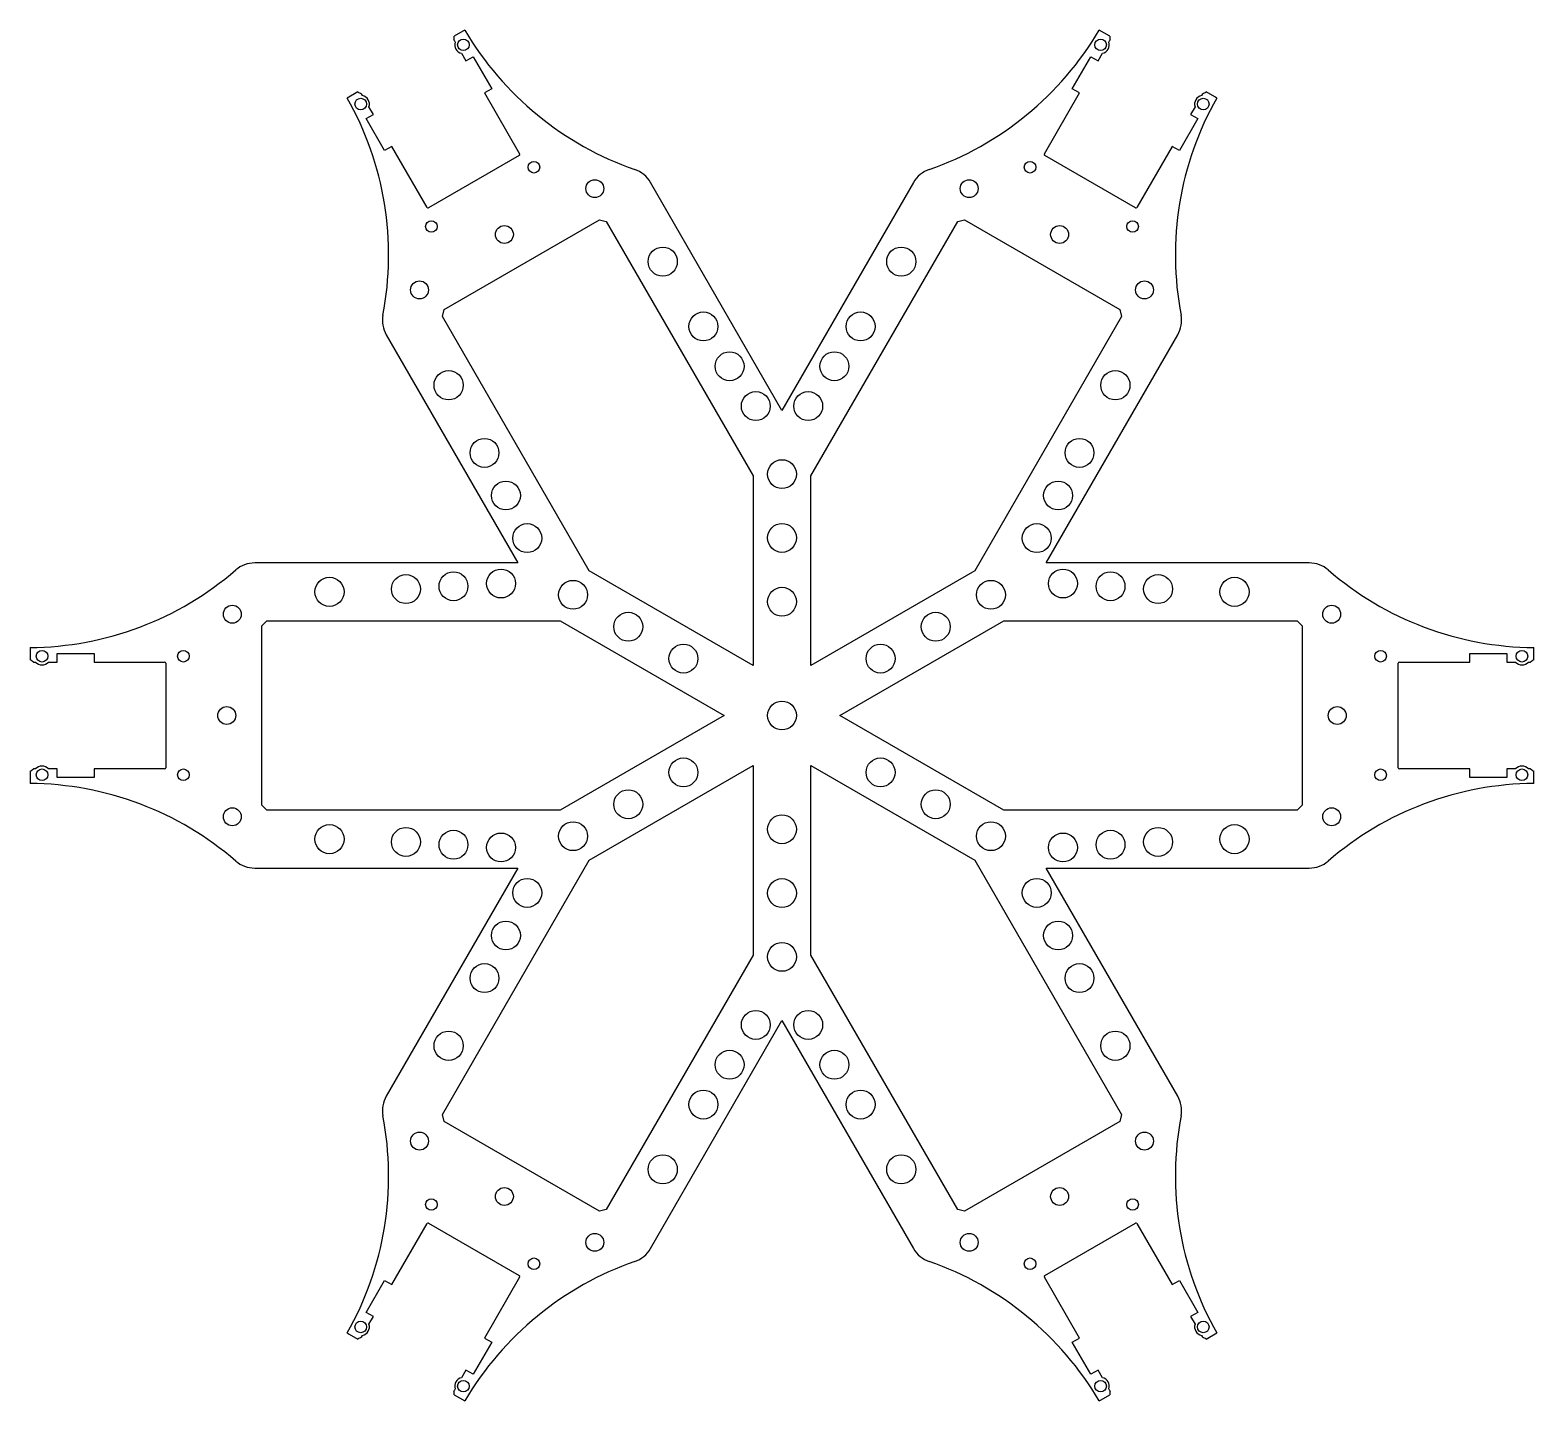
# Model space of a CAD drawing. Header units: millimetres. Extents: x -130 to 130, y -119 to 119.
import ezdxf

# ---------------------------------------------------------------- set-up
doc = ezdxf.new("R2010")
doc.units = ezdxf.units.MM
doc.layers.get('0').update_dxf_attribs({"linetype": 'CONTINUOUS'})

msp = doc.modelspace()

# ---------------------------------------------------------------- linework, layer by layer
for p, q in [((-55.18, 118.33), (-56.68, 117.46)), ((-54.86, 118.51), (-55.18, 118.33)), ((56.68, 117.46), (54.86, 118.51)), ((-56.73, 116.75), (-56.55, 116.43)), ((-55.44, 114.51), (-54.67, 113.17)), ((54.67, 113.17), (55.44, 114.51)), ((56.55, 116.43), (56.73, 116.75)), ((-54.67, 113.17), (-53.41, 113.9)), ((-53.41, 113.9), (-50.22, 108.38)), ((50.22, 108.38), (53.41, 113.9)), ((53.41, 113.9), (54.67, 113.17)), ((-73.39, 107.82), (-75.21, 106.76)), ((-72.56, 107.19), (-72.74, 107.51)), ((-50.22, 108.38), (-51.48, 107.65)), ((-51.48, 107.65), (-45.39, 97.1)), ((45.39, 97.1), (51.48, 107.65)), ((51.48, 107.65), (50.22, 108.38)), ((72.74, 107.51), (72.56, 107.19)), ((74.89, 106.95), (73.39, 107.82)), ((75.21, 106.76), (74.89, 106.95)), ((-70.68, 103.93), (-71.45, 105.26)), ((71.45, 105.26), (70.68, 103.93)), ((-71.94, 103.2), (-70.68, 103.93)), ((-68.75, 97.68), (-71.94, 103.2)), ((71.94, 103.2), (68.75, 97.68)), ((70.68, 103.93), (71.94, 103.2)), ((-67.49, 98.41), (-68.75, 97.68)), ((-61.4, 87.86), (-67.49, 98.41)), ((-45.46, 96.83), (-61.13, 87.79)), ((61.13, 87.79), (45.46, 96.83)), ((67.49, 98.41), (61.4, 87.86)), ((68.75, 97.68), (67.49, 98.41)), ((0, 52.76), (-22.76, 92.18)), ((22.76, 92.18), (0, 52.76)), ((-68.45, 65.8), (-45.69, 26.38)), ((45.69, 26.38), (68.45, 65.8)), ((-45.69, 26.38), (-91.21, 26.38)), ((91.21, 26.38), (45.69, 26.38)), ((-130.06, 11.75), (-130.06, 11.38)), ((-130.06, 11.38), (-130.06, 9.65)), ((-125.35, 9.24), (-125.35, 10.7)), ((-125.35, 10.7), (-118.97, 10.7)), ((-118.97, 10.7), (-118.97, 9.24)), ((118.97, 9.24), (118.97, 10.7)), ((118.97, 10.7), (125.35, 10.7)), ((125.35, 10.7), (125.35, 9.24)), ((130.06, 9.65), (130.06, 11.75)), ((-129.48, 9.24), (-129.11, 9.24)), ((-126.88, 9.24), (-125.35, 9.24)), ((-118.97, 9.24), (-106.79, 9.24)), ((-106.59, 9.05), (-106.59, -9.05)), ((106.59, -9.05), (106.59, 9.05)), ((106.79, 9.24), (118.97, 9.24)), ((125.35, 9.24), (126.88, 9.24)), ((129.11, 9.24), (129.48, 9.24)), ((-130.06, -9.65), (-130.06, -11.75)), ((-129.11, -9.24), (-129.48, -9.24)), ((-125.35, -9.24), (-126.88, -9.24)), ((-125.35, -10.7), (-125.35, -9.24)), ((-106.79, -9.24), (-118.97, -9.24)), ((-118.97, -9.24), (-118.97, -10.7)), ((118.97, -9.24), (106.79, -9.24)), ((118.97, -10.7), (118.97, -9.24)), ((126.88, -9.24), (125.35, -9.24)), ((125.35, -9.24), (125.35, -10.7)), ((129.48, -9.24), (129.11, -9.24)), ((130.06, -11.38), (130.06, -9.65)), ((-118.97, -10.7), (-125.35, -10.7)), ((125.35, -10.7), (118.97, -10.7)), ((130.06, -11.75), (130.06, -11.38)), ((-91.21, -26.38), (-45.69, -26.38)), ((-45.69, -26.38), (-68.45, -65.8)), ((68.45, -65.8), (45.69, -26.38)), ((45.69, -26.38), (91.21, -26.38)), ((-22.76, -92.18), (0, -52.76)), ((0, -52.76), (22.76, -92.18)), ((-67.49, -98.41), (-61.4, -87.86)), ((-61.13, -87.79), (-45.46, -96.83)), ((45.46, -96.83), (61.13, -87.79)), ((61.4, -87.86), (67.49, -98.41)), ((-71.94, -103.2), (-68.75, -97.68)), ((-68.75, -97.68), (-67.49, -98.41)), ((-45.39, -97.1), (-51.48, -107.65)), ((51.48, -107.65), (45.39, -97.1)), ((67.49, -98.41), (68.75, -97.68)), ((68.75, -97.68), (71.94, -103.2)), ((-70.68, -103.93), (-71.94, -103.2)), ((-71.45, -105.26), (-70.68, -103.93)), ((71.94, -103.2), (70.68, -103.93)), ((70.68, -103.93), (71.45, -105.26)), ((-75.21, -106.76), (-74.89, -106.95)), ((-74.89, -106.95), (-73.39, -107.82)), ((-72.74, -107.51), (-72.56, -107.19)), ((-50.22, -108.38), (-53.41, -113.9)), ((-51.48, -107.65), (-50.22, -108.38)), ((50.22, -108.38), (51.48, -107.65)), ((53.41, -113.9), (50.22, -108.38)), ((72.56, -107.19), (72.74, -107.51)), ((73.39, -107.82), (75.21, -106.76)), ((-54.67, -113.17), (-55.44, -114.51)), ((-53.41, -113.9), (-54.67, -113.17)), ((54.67, -113.17), (53.41, -113.9)), ((55.44, -114.51), (54.67, -113.17)), ((-56.55, -116.43), (-56.73, -116.75)), ((56.73, -116.75), (56.55, -116.43)), ((-56.68, -117.46), (-54.86, -118.51)), ((54.86, -118.51), (55.18, -118.33)), ((55.18, -118.33), (56.68, -117.46))]:
    msp.add_line(p, q)
for points in [[(-58.75, 69.01), (-58.44, 70.18), (-31.56, 85.7), (-30.39, 85.39), (-5, 41.42), (-5, 8.66), (-33.37, 25.04)], [(30.39, 85.39), (31.56, 85.7), (58.44, 70.18), (58.75, 69.01), (33.37, 25.04), (5, 8.66), (5, 41.42)], [(-89.14, -16.38), (-90, -15.52), (-90, 15.52), (-89.14, 16.38), (-38.37, 16.38), (-10, 0), (-38.37, -16.38)], [(89.14, 16.38), (90, 15.52), (90, -15.52), (89.14, -16.38), (38.37, -16.38), (10, 0), (38.37, 16.38)], [(-30.39, -85.39), (-31.56, -85.7), (-58.44, -70.18), (-58.75, -69.01), (-33.37, -25.04), (-5, -8.66), (-5, -41.42)], [(58.75, -69.01), (58.44, -70.18), (31.56, -85.7), (30.39, -85.39), (5, -41.42), (5, -8.66), (33.37, -25.04)]]:
    msp.add_lwpolyline(points, close=True)
for centre, radius in [((-55.12, 115.97), 1), ((55.12, 115.97), 1), ((-72.87, 105.72), 1), ((72.87, 105.72), 1), ((-42.9, 94.8), 1), ((42.9, 94.8), 1), ((-32.38, 91.1), 1.55), ((32.38, 91.1), 1.55), ((-60.65, 84.55), 1), ((-48.02, 83.17), 1.55), ((48.02, 83.17), 1.55), ((60.65, 84.55), 1), ((-20.63, 78.48), 2.52), ((20.63, 78.48), 2.52), ((-62.7, 73.59), 1.55), ((62.7, 73.59), 1.55), ((-13.6, 67.27), 2.5), ((13.6, 67.27), 2.5), ((-9.06, 60.38), 2.5), ((9.06, 60.38), 2.5), ((-57.66, 57.11), 2.53), ((57.66, 57.11), 2.53), ((-4.53, 53.5), 2.5), ((4.53, 53.5), 2.5), ((-51.46, 45.41), 2.5), ((51.46, 45.41), 2.5), ((0, 41.73), 2.5), ((-47.76, 38.04), 2.5), ((47.76, 38.04), 2.5), ((-44.07, 30.67), 2.5), ((0, 30.71), 2.5), ((44.07, 30.67), 2.5), ((-78.28, 21.38), 2.52), ((-65.05, 21.86), 2.5), ((-56.83, 22.34), 2.5), ((-48.6, 22.82), 2.5), ((48.6, 22.82), 2.5), ((56.83, 22.34), 2.5), ((65.05, 21.86), 2.5), ((78.28, 21.38), 2.52), ((-36.14, 20.87), 2.5), ((0, 19.68), 2.5), ((36.14, 20.87), 2.5), ((-95.08, 17.51), 1.55), ((95.08, 17.51), 1.55), ((-26.59, 15.35), 2.5), ((26.59, 15.35), 2.5), ((-128, 10.25), 1), ((-103.55, 10.25), 1), ((-17.05, 9.84), 2.5), ((17.05, 9.84), 2.5), ((103.55, 10.25), 1), ((128, 10.25), 1), ((-96.04, 0), 1.55), ((0, 0), 2.5), ((96.04, 0), 1.55), ((-17.05, -9.84), 2.5), ((17.05, -9.84), 2.5), ((-128, -10.25), 1), ((-103.55, -10.25), 1), ((103.55, -10.25), 1), ((128, -10.25), 1), ((-26.59, -15.35), 2.5), ((26.59, -15.35), 2.5), ((-95.08, -17.51), 1.55), ((0, -19.68), 2.5), ((95.08, -17.51), 1.55), ((-78.28, -21.38), 2.52), ((-65.05, -21.86), 2.5), ((-56.83, -22.34), 2.5), ((-48.6, -22.82), 2.5), ((-36.14, -20.87), 2.5), ((36.14, -20.87), 2.5), ((48.6, -22.82), 2.5), ((56.83, -22.34), 2.5), ((65.05, -21.86), 2.5), ((78.28, -21.38), 2.52), ((-44.07, -30.67), 2.5), ((0, -30.71), 2.5), ((44.07, -30.67), 2.5), ((-47.76, -38.04), 2.5), ((47.76, -38.04), 2.5), ((0, -41.73), 2.5), ((-51.46, -45.41), 2.5), ((51.46, -45.41), 2.5), ((-4.53, -53.5), 2.5), ((4.53, -53.5), 2.5), ((-57.66, -57.11), 2.53), ((57.66, -57.11), 2.53), ((-9.06, -60.38), 2.5), ((9.06, -60.38), 2.5), ((-13.6, -67.27), 2.5), ((13.6, -67.27), 2.5), ((-62.7, -73.59), 1.55), ((62.7, -73.59), 1.55), ((-20.63, -78.48), 2.52), ((20.63, -78.48), 2.52), ((-48.02, -83.17), 1.55), ((48.02, -83.17), 1.55), ((-60.65, -84.55), 1), ((60.65, -84.55), 1), ((-32.38, -91.1), 1.55), ((32.38, -91.1), 1.55), ((-42.9, -94.8), 1), ((42.9, -94.8), 1), ((-72.87, -105.72), 1), ((72.87, -105.72), 1), ((-55.12, -115.97), 1), ((55.12, -115.97), 1)]:
    msp.add_circle(centre, radius)
for centre, radius, start, end in [((-68.15, 118.04), 11.48, 353.5854, 357.1445), ((-7.43, 146.37), 55, 210.4278, 250.8722), ((7.43, 146.37), 55, 289.1278, 329.5722), ((68.15, 118.04), 11.48, 182.8555, 186.4146), ((-55.12, 115.97), 1.5, 162.2068, 257.7932), ((55.12, 115.97), 1.5, -77.7932, 17.7932), ((-123.04, 79.62), 55, -10.8722, 29.5722), ((-68.15, 118.04), 11.48, 242.8555, 246.4146), ((-72.87, 105.72), 1.5, -17.7932, 77.7932), ((123.04, 79.62), 55, 150.4278, 190.8722), ((72.87, 105.72), 1.5, 102.2068, 197.7932), ((68.15, 118.04), 11.48, 293.5854, 297.1445), ((-27.09, 89.68), 5, 30, 70.8722), ((27.09, 89.68), 5, 109.1278, 150), ((-64.12, 68.3), 5, 169.1278, 210), ((64.12, 68.3), 5, -30, 10.8722), ((-91.21, 21.38), 5, 90, 130.8722), ((91.21, 21.38), 5, 49.1278, 90), ((-130.48, 66.75), 55, 270.4278, 310.8722), ((130.48, 66.75), 55, 229.1278, 269.5722), ((-136.3, 0), 11.48, 53.5854, 57.1445), ((-128, 10.25), 1.5, 222.2068, 317.7932), ((128, 10.25), 1.5, 222.2068, 317.7932), ((136.3, 0), 11.48, 122.8555, 126.4146), ((-136.3, 0), 11.48, 302.8555, 306.4146), ((-128, -10.25), 1.5, 42.2068, 137.7932), ((128, -10.25), 1.5, 42.2068, 137.7932), ((136.3, 0), 11.48, 233.5854, 237.1445), ((-130.48, -66.75), 55, 49.1278, 89.5722), ((130.48, -66.75), 55, 90.4278, 130.8722), ((-91.21, -21.38), 5, 229.1278, 270), ((91.21, -21.38), 5, 270, 310.8722), ((-64.12, -68.3), 5, 150, 190.8722), ((64.12, -68.3), 5, -10.8722, 30), ((-123.04, -79.62), 55, -29.5722, 10.8722), ((123.04, -79.62), 55, 169.1278, 209.5722), ((-27.09, -89.68), 5, 289.1278, 330), ((27.09, -89.68), 5, 210, 250.8722), ((-7.43, -146.37), 55, 109.1278, 149.5722), ((7.43, -146.37), 55, 30.4278, 70.8722), ((-72.87, -105.72), 1.5, -77.7932, 17.7932), ((72.87, -105.72), 1.5, 162.2068, 257.7932), ((-68.15, -118.04), 11.48, 113.5854, 117.1445), ((68.15, -118.04), 11.48, 62.8555, 66.4146), ((-68.15, -118.04), 11.48, 2.8555, 6.4146), ((-55.12, -115.97), 1.5, 102.2068, 197.7932), ((55.12, -115.97), 1.5, -17.7932, 77.7932), ((68.15, -118.04), 11.48, 173.5854, 177.1445)]:
    msp.add_arc(centre, radius, start, end)
for centre, major_axis in [((-45.57, 97.01), (0.199, -0.053)), ((45.57, 97.01), (-0.199, -0.053)), ((-61.23, 87.97), (-0.053, -0.199)), ((61.23, 87.97), (0.053, -0.199)), ((-106.8, 9.04), (0.146, 0.146)), ((106.8, 9.04), (-0.146, 0.146)), ((-106.8, -9.04), (0.146, -0.146)), ((106.8, -9.04), (-0.146, -0.146)), ((-61.23, -87.97), (-0.053, 0.199)), ((61.23, -87.97), (0.053, 0.199)), ((-45.57, -97.01), (0.199, 0.053)), ((45.57, -97.01), (-0.199, 0.053))]:
    msp.add_ellipse(centre, major_axis=major_axis, ratio=0.970288, start_param=5.512866, end_param=7.053504)

doc.saveas('drawing.dxf')
